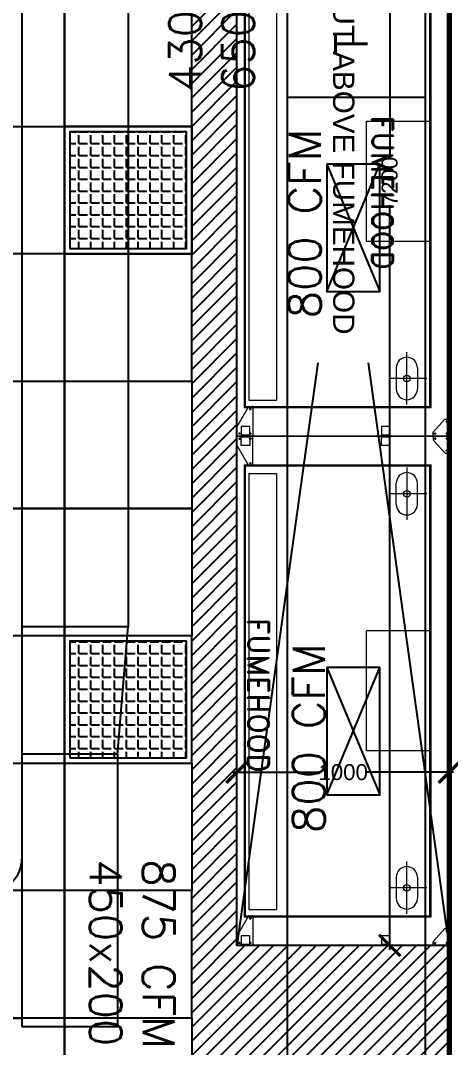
# Model space of a CAD drawing. Header units: millimetres. Extents: x -661525 to 498941, y 282148 to 1359693.
# Drawn here: x -247071 to -245046, y 666366 to 671204 of the extents above; entities that cross this region are included whole.
import ezdxf

# ---------------------------------------------------------------- set-up
doc = ezdxf.new("R2010")
doc.units = ezdxf.units.MM
doc.header["$LTSCALE"] = 2.5
doc.header["$PDMODE"] = 35
doc.header["$PDSIZE"] = 15
doc.layers.get('0').update_dxf_attribs({"linetype": 'CONTINUOUS'})
doc.layers.get('DEFPOINTS').update_dxf_attribs({"linetype": 'CONTINUOUS'})
for name, color, linetype in [('A-ANNO-TEXT', 7, 'CONTINUOUS'), ('A-WALL-PLAS', 8, 'CONTINUOUS'), ('CEILING', 11, 'CONTINUOUS'), ('v-ex. duct', 30, 'CONTINUOUS'), ('v-SA DUCT', 4, 'CONTINUOUS')]:
    doc.layers.add(name, color=color, linetype=linetype)
doc.layers.add('area', color=5, linetype='CONTINUOUS', plot=False)
doc.layers.add('lab furniture', color=34, linetype='CONTINUOUS', lineweight=18)
doc.styles.add('ARIAL', font='arial.ttf')
doc.styles.add('COMPLEX', font='complex.shx', dxfattribs={"width": 0.8})
doc.styles.add('ROMAND', font='ROMAND')
doc.styles.add('ROMANS', font='romans.shx', dxfattribs={"height": 125})
doc.dimstyles.new('TICK100', dxfattribs={"dimtxt": 250, "dimasz": 200, "dimexe": 150, "dimexo": 10, "dimgap": 50, "dimtad": 0, "dimdec": 0, "dimrnd": 5, "dimzin": 1, "dimdsep": 46, "dimtxsty": 'COMPLEX', "dimblk1": 'ARCHTICK', "dimblk2": 'ARCHTICK', "dimsah": 1, "dimcen": 0.09375, "dimdle": 150, "dimclrd": 11, "dimclre": 11, "dimclrt": 7, "dimadec": 0, "dimazin": 0, "dimtfac": 1, "dimtdec": 0, "dimtofl": 0, "dimtmove": 0, "dimatfit": 3, "dimldrblk": 'OPEN90', "dimfxl": 1, "dimtolj": 1, "dimtzin": 1, "dimarcsym": 0})

# ---------------------------------------------------------------- blocks, each defined once
blk = doc.blocks.new('_ARCHTICK')
at = {"color": 0, "linetype": 'ByBlock', "const_width": 0.15}
blk.add_lwpolyline([(-0.5, -0.5), (0.5, 0.5)], dxfattribs=at)
blk = doc.blocks.new('*D464')
at = {"layer": 'CEILING', "color": 8, "lineweight": -2}
for p, q in [((-246051.7, 667622.9), (-246051.7, 667682.5)), ((-245051.7, 667622.9), (-245051.7, 667682.5)), ((-246071.7, 667662.5), (-245659.9, 667662.5)), ((-245031.7, 667662.5), (-245443.5, 667662.5))]:
    blk.add_line(p, q, dxfattribs=at)
at = {"layer": 'DEFPOINTS', "color": 0}
for p in [(-246051.7, 667662.5), (-246051.7, 667622.9), (-245051.7, 667622.9)]:
    blk.add_point(p, dxfattribs=at)
at = {"layer": 'CEILING', "color": 8, "lineweight": -2, "xscale": 100, "yscale": 100, "zscale": 100, "rotation": 180}
blk.add_blockref('_ARCHTICK', (-246051.7, 667662.5), dxfattribs=at)
at = {"layer": 'CEILING', "color": 8, "lineweight": -2, "xscale": 100, "yscale": 100, "zscale": 100}
blk.add_blockref('_ARCHTICK', (-245051.7, 667662.5), dxfattribs=at)
at = {"layer": 'CEILING', "color": 1, "insert": (-245551.7, 667662.5), "char_height": 75, "attachment_point": 5, "style": 'ARIAL'}
blk.add_mtext('\\A1;1000', dxfattribs=at)
blk = doc.blocks.new('LIGHTS')
at = {"layer": 'CEILING', "transparency": 33554687}
h = blk.add_hatch(dxfattribs=at)
h.set_pattern_fill('ANGLE', color=40, scale=8)
h.set_pattern_definition([(0, (-357159.19, 594292.36), (0, 55.88), [40.64, -15.24]), (90, (-357159.19, 594292.36), (-55.88, 3e-15), [40.64, -15.24])])
h.paths.add_polyline_path([(-357709.2, 594292.4), (-357159.2, 594292.4), (-357159.2, 594842.4), (-357709.2, 594842.4)])
at = {"layer": 'CEILING', "color": 40}
for points in [[(-357734.2, 594267.4), (-357134.2, 594267.4), (-357134.2, 594867.4), (-357734.2, 594867.4)], [(-357709.2, 594292.4), (-357159.2, 594292.4), (-357159.2, 594842.4), (-357709.2, 594842.4)]]:
    blk.add_lwpolyline(points, close=True, dxfattribs=at)
blk = doc.blocks.new('*D494')
at = {"layer": 'CEILING', "color": 8, "lineweight": -2}
for p, q in [((-245332.4, 674066.3), (-245332.4, 670557.7)), ((-245308.2, 674046.3), (-245352.4, 674046.3)), ((-245332.4, 666826.3), (-245332.4, 670334.9)), ((-245332.4, 666846.3), (-245352.4, 666846.3))]:
    blk.add_line(p, q, dxfattribs=at)
at = {"layer": 'DEFPOINTS', "color": 0}
for p in [(-245308.2, 674046.3), (-245332.4, 666846.3), (-245332.4, 666846.3)]:
    blk.add_point(p, dxfattribs=at)
at = {"layer": 'CEILING', "color": 8, "lineweight": -2, "xscale": 100, "yscale": 100, "zscale": 100}
for p, rotation in [((-245332.4, 674046.3), 90), ((-245332.4, 666846.3), 270)]:
    blk.add_blockref('_ARCHTICK', p, dxfattribs=dict(at, rotation=rotation))
at = {"layer": 'CEILING', "color": 1, "insert": (-245332.4, 670446.3), "char_height": 75, "attachment_point": 5, "rotation": 90, "style": 'ARIAL'}
blk.add_mtext('\\A1;7200', dxfattribs=at)
blk = doc.blocks.new('1800')
at = {"layer": 'lab furniture', "color": 8}
for p, q in [((38363591.5, 110668.3), (38363591.5, 110658.1)), ((38365967.5, 110668.3), (38365967.5, 110658.1)), ((38363586.4, 110663.2), (38363596.5, 110663.2)), ((38363591.5, 110617.3), (38363591.5, 110607.1)), ((38363707.5, 110617.3), (38363707.5, 110607.1)), ((38365972.5, 110663.2), (38365962.4, 110663.2)), ((38365967.5, 110617.3), (38365967.5, 110607.1)), ((38363586.4, 110612.2), (38363596.5, 110612.2)), ((38363702.4, 110612.2), (38363712.5, 110612.2)), ((38365972.5, 110612.2), (38365962.4, 110612.2)), ((38363579.5, 110125.2), (38363579.5, 109675.2)), ((38364497, 109765.3), (38364497, 110065.2)), ((38364497, 110065.2), (38365062, 110065.2)), ((38365062, 109765.3), (38365062, 110065.2)), ((38363579.5, 109677.5), (38363579.5, 109748.2)), ((38363591.1, 109747.4), (38363591.1, 109737.2)), ((38365062, 109765.3), (38364497, 109765.3)), ((38365967.9, 109747.4), (38365967.9, 109737.2)), ((38365979.5, 109677.5), (38365979.5, 109748.2)), ((38365979.5, 109677.5), (38365979.5, 109748.2)), ((38363586.1, 109742.3), (38363596.2, 109742.3)), ((38365972.9, 109742.3), (38365962.7, 109742.3)), ((38363657.2, 109675.2), (38363581.7, 109675.2)), ((38363586.1, 109686.8), (38363596.2, 109686.8)), ((38363591.1, 109691.9), (38363591.1, 109681.7)), ((38363642.9, 109686.8), (38363653, 109686.8)), ((38363647.9, 109691.9), (38363647.9, 109681.7)), ((38365901.7, 109675.2), (38365977.2, 109675.2)), ((38365916.1, 109686.8), (38365905.9, 109686.8)), ((38365911, 109691.9), (38365911, 109681.7)), ((38365972.9, 109686.8), (38365962.7, 109686.8)), ((38365967.9, 109691.9), (38365967.9, 109681.7))]:
    blk.add_line(p, q, dxfattribs=at)
at = {"layer": 'lab furniture', "color": 8, "ltscale": 40}
for p, q in [((38363625.4, 110674.7), (38363717.5, 110621.4)), ((38363719.5, 110617.9), (38363719.5, 110604.2)), ((38363715.5, 110600.2), (38363583.5, 110600.2)), ((38363581.7, 109750.4), (38363598.5, 109750.4)), ((38363599.9, 109749.9), (38363658.8, 109695.9)), ((38365959, 109749.9), (38365900.1, 109695.9)), ((38365977.2, 109750.4), (38365960.5, 109750.4)), ((38363659.5, 109694.3), (38363659.5, 109677.5)), ((38365899.5, 109694.3), (38365899.5, 109677.5))]:
    blk.add_line(p, q, dxfattribs=at)
at = {"layer": 'lab furniture', "color": 8, "ltscale": 300}
for p, q in [((38365933.5, 110674.7), (38365841.5, 110621.4)), ((38365844.5, 110641.2), (38363714.5, 110641.2)), ((38363714.5, 110641.2), (38363714.5, 109761.2)), ((38365839.5, 110636.2), (38363719.5, 110636.2)), ((38363719.5, 110636.2), (38363719.5, 109766.2)), ((38365803.9, 110618.7), (38363748.9, 110618.7)), ((38365803.9, 110618.7), (38365803.9, 110488.7)), ((38365839.5, 110636.2), (38365839.5, 109766.2)), ((38365839.5, 110617.9), (38365839.5, 110604.2)), ((38365844.5, 110641.2), (38365844.5, 109761.2)), ((38365851.5, 110617.3), (38365851.5, 110607.1)), ((38365843.5, 110600.2), (38365975.5, 110600.2)), ((38365856.5, 110612.2), (38365846.4, 110612.2)), ((38365803.9, 110488.7), (38363748.9, 110488.7)), ((38363714.5, 109761.2), (38365844.5, 109761.2)), ((38363719.5, 109766.2), (38365839.5, 109766.2))]:
    blk.add_line(p, q, dxfattribs=at)
at = {"layer": 'lab furniture', "color": 8, "ltscale": 20}
for p, q in [((38363624.5, 110655.2), (38363584.5, 110655.2)), ((38363624.5, 110655.2), (38363584.5, 110655.2)), ((38363584.5, 110615.2), (38363584.5, 110655.2)), ((38363624.5, 110615.2), (38363624.5, 110655.2)), ((38365934.5, 110655.2), (38365974.5, 110655.2)), ((38365934.5, 110615.2), (38365934.5, 110655.2)), ((38365974.5, 110615.2), (38365974.5, 110655.2)), ((38363584.5, 110615.2), (38363624.5, 110615.2)), ((38365974.5, 110615.2), (38365934.5, 110615.2)), ((38363624.5, 109995.2), (38363584.5, 109995.2)), ((38363584.5, 109955.2), (38363584.5, 109995.2)), ((38363624.5, 109955.2), (38363624.5, 109995.2)), ((38365934.5, 109995.2), (38365974.5, 109995.2)), ((38365934.5, 109955.2), (38365934.5, 109995.2)), ((38365974.5, 109955.2), (38365974.5, 109995.2)), ((38363584.5, 109955.2), (38363624.5, 109955.2)), ((38365974.5, 109955.2), (38365934.5, 109955.2))]:
    blk.add_line(p, q, dxfattribs=at)
at = {"layer": 'lab furniture', "color": 8, "ltscale": 85}
for p, q in [((38363748.9, 110618.7), (38363748.9, 110488.7)), ((38363901.2, 109925.2), (38363801.2, 109925.2)), ((38365657.8, 109925.2), (38365757.8, 109925.2)), ((38363901.2, 109825.2), (38363801.2, 109825.2)), ((38365657.8, 109825.2), (38365757.8, 109825.2))]:
    blk.add_line(p, q, dxfattribs=at)
at = {"layer": 'lab furniture', "color": 8, "ltscale": 30}
for p, q in [((38363850.9, 109781.2), (38363851.2, 109959.7)), ((38365708, 109781.2), (38365707.8, 109959.7)), ((38363727.9, 109875.2), (38363974.4, 109875.2)), ((38365831, 109875.2), (38365584.5, 109875.2))]:
    blk.add_line(p, q, dxfattribs=at)
at = {"layer": 'lab furniture', "color": 8}
blk.add_lwpolyline([(38363579.5, 110675.2), (38363579.5, 109675.2), (38365979.5, 109675.2), (38365979.5, 110675.2)], close=True, dxfattribs=at)
at = {"layer": 'lab furniture', "color": 8, "ltscale": 40}
for centre in [(38363591.5, 110663.2), (38365967.5, 110663.2), (38363591.5, 110612.2), (38363707.5, 110612.2), (38365967.5, 110612.2), (38363591.1, 109742.3), (38365967.8, 109742.3), (38363591.1, 109686.8), (38363647.9, 109686.8), (38365911, 109686.8), (38365967.8, 109686.8)]:
    blk.add_circle(centre, 2.5, dxfattribs=at)
at = {"layer": 'lab furniture', "color": 8, "ltscale": 300}
blk.add_circle((38365851.5, 110612.2), 2.5, dxfattribs=at)
at = {"layer": 'lab furniture', "color": 8, "ltscale": 85}
for centre in [(38363851.2, 109875.2), (38365707.8, 109875.2)]:
    blk.add_circle(centre, 15, dxfattribs=at)
at = {"layer": 'lab furniture', "color": 8, "ltscale": 40}
for centre, radius, start, end in [((38363623.4, 110671.2), 4, 59.9314, 90), ((38363715.5, 110617.9), 4, 0, 59.9314), ((38363715.5, 110604.2), 4, 270, 0), ((38365975.5, 110604.2), 4, 270, 0), ((38363581.7, 109748.2), 2.27, 90, 180), ((38363598.5, 109748.2), 2.27, 47.5029, 90), ((38365960.5, 109748.2), 2.27, 90, 132.4971), ((38365977.2, 109748.2), 2.27, 0, 90), ((38365981.7, 109748.2), 2.27, 90, 180), ((38363657.2, 109677.5), 2.27, 270, 0), ((38363657.2, 109694.3), 2.27, 0, 47.5029), ((38365901.7, 109694.3), 2.27, 132.4971, 180), ((38365901.7, 109677.5), 2.27, 180, 270)]:
    blk.add_arc(centre, radius, start, end, dxfattribs=at)
at = {"layer": 'lab furniture', "color": 8}
for centre, start, end in [((38365935.5, 110671.2), 90, 120.0686), ((38363583.5, 110604.2), 180, 270)]:
    blk.add_arc(centre, 4, start, end, dxfattribs=at)
at = {"layer": 'lab furniture', "color": 8, "ltscale": 300}
for centre, start, end in [((38365843.5, 110617.9), 120.0686, 180), ((38365843.5, 110604.2), 180, 270)]:
    blk.add_arc(centre, 4, start, end, dxfattribs=at)
at = {"layer": 'lab furniture', "color": 8, "ltscale": 85}
for centre, start, end in [((38363801.2, 109875.2), 90, 270), ((38363901.2, 109875.2), 270, 90), ((38365657.8, 109875.2), 90, 270), ((38365757.8, 109875.2), 270, 90)]:
    blk.add_arc(centre, 50, start, end, dxfattribs=at)

msp = doc.modelspace()

# ---------------------------------------------------------------- hatches: boundary and pattern name
at = {"layer": 'CEILING', "transparency": 33554607}
h = msp.add_hatch(dxfattribs=at)
h.set_pattern_fill('ANSI31', color=254, scale=15)
h.set_pattern_definition([(45, (-248964.734, 666321.267), (-33.67596, 33.67596), [])])
h.paths.add_polyline_path([(-249051.7, 664695.7), (-249587.6, 664649.2), (-249051.7, 664649.2)], flags=17)
h.paths.add_polyline_path([(-249898, 664622.3, -0.068239), (-249901.7, 664649.2), (-252027.7, 664649.2, -0.414214), (-252127.7, 664549.2), (-252127.7, 664429)])
h.paths.add_polyline_path([(-249801.7, 665305.7), (-249864.7, 665305.7), (-250464.7, 665305.7), (-251064.7, 665305.7), (-251664.7, 665305.7), (-251664.7, 665905.7), (-251664.7, 666321.3), (-252027.7, 666321.3, -0.414214), (-252127.7, 666221.3), (-252127.7, 664749.2, -0.414214), (-252027.7, 664649.2), (-249901.7, 664649.2, -0.414214), (-249801.7, 664749.2)])
h.paths.add_polyline_path([(-251565.8, 664870.3), (-251565.8, 665206.8), (-250001.5, 665206.8), (-250001.5, 664870.3)], flags=16)
h.paths.add_polyline_path([(-252514.7, 666321.3), (-252877.7, 666321.3), (-252877.7, 664649.2), (-252514.7, 664649.2)])
h.paths.add_polyline_path([(-252514.7, 666771.3), (-252877.7, 666771.3), (-252877.7, 666321.3), (-252514.7, 666321.3)])
h.paths.add_polyline_path([(-252127.7, 666771.3), (-252514.7, 666771.3), (-252514.7, 666321.3), (-252227.7, 666321.3, -0.414214), (-252127.7, 666421.3)], flags=17)
h.paths.add_polyline_path([(-249051.7, 664244), (-249801.7, 664179), (-249801.7, 664103.6), (-249051.7, 664162.1), (-249051.7, 664183.8)])
h.paths.add_polyline_path([(-249051.7, 664649.2), (-249587.6, 664649.2), (-249702.2, 664639.3, -0.385338), (-249801.7, 664549.2), (-249801.7, 664179), (-249051.7, 664244)])
h.paths.add_polyline_path([(-248964.7, 665305.7), (-249264.7, 665305.7), (-249801.7, 665305.7), (-249801.7, 664749.2, -0.414214), (-249701.7, 664649.2), (-249587.6, 664649.2), (-249051.7, 664695.7), (-249051.7, 664809.9), (-248964.7, 664809.9)])
h.paths.add_polyline_path([(-248514.7, 665305.7), (-248664.7, 665305.7), (-248964.7, 665305.7), (-248964.7, 664809.9), (-248514.7, 664809.9)])
h.paths.add_polyline_path([(-249801.7, 664549.2, -0.336464), (-249898, 664622.3), (-252127.7, 664429), (-252127.7, 663977.3), (-249801.7, 664179)])
h.paths.add_polyline_path([(-250335.5, 664062), (-250335.5, 664061.9), (-249801.7, 664103.6), (-249801.7, 664179), (-252127.7, 663977.3), (-252127.7, 663899.2), (-252114.2, 663900.4)])
h.paths.add_polyline_path([(-252127.7, 664429), (-252427.7, 664403), (-252427.7, 663951.3), (-252127.7, 663977.3)])
h.paths.add_polyline_path([(-252127.7, 663977.3), (-252427.7, 663951.3), (-252427.7, 663873), (-252127.7, 663899.2)])
h.paths.add_polyline_path([(-252227.7, 664649.2), (-252514.7, 664649.2), (-252514.7, 664462.1), (-252427.7, 664462.1), (-252427.7, 664403), (-252127.7, 664429), (-252127.7, 664549.2, -0.414214)])
h.paths.add_polyline_path([(-252127.7, 666221.3, -0.414214), (-252227.7, 666321.3), (-252514.7, 666321.3), (-252514.7, 664649.2), (-252227.7, 664649.2, -0.414214), (-252127.7, 664749.2)])
h.paths.add_polyline_path([(-252514.7, 664649.2), (-252877.7, 664649.2), (-252877.7, 664462.1), (-252514.7, 664462.1)])
h.paths.add_polyline_path([(-245051.7, 665042.4), (-245395, 665012.7), (-245445.7, 664970.2, -0.176218), (-245428.2, 664921.9, -1), (-245578.4, 664921.9, -0.221805), (-245551.5, 664979.5), (-245566.9, 664997.8), (-247686.4, 664791.7, -0.439775), (-247577.7, 664692, -1), (-247777.7, 664692, -0.389106), (-247686.4, 664791.7), (-248427.7, 664749.4), (-248427.7, 664298.1), (-245051.7, 664590.8)])
h.paths.add_polyline_path([(-247677.7, 664363.1), (-248427.7, 664298.1), (-248427.7, 664216), (-247723.7, 664277.9), (-247677.7, 664281.9)])
h.paths.add_polyline_path([(-245942.9, 664432.2), (-245942.8, 664431), (-245051.7, 664507.4), (-245051.7, 664590.8), (-247677.7, 664363.1), (-247677.7, 664281.9)])
h.paths.add_polyline_path([(-247677.7, 665305.7), (-248064.7, 665305.7), (-248514.7, 665305.7), (-248514.7, 664809.9), (-248427.7, 664809.9), (-248427.7, 664749.8), (-247677.7, 664814.8)])
h.paths.add_polyline_path([(-245051.7, 666846.3), (-246051.7, 666846.3), (-246051.7, 674046.3), (-245658.2, 674046.3), (-245658.2, 674934.2, -0.414214), (-245758.2, 675034.2), (-246264.7, 675034.2), (-246264.7, 674905.7), (-246264.7, 674305.7), (-246264.7, 673705.7), (-246264.7, 673105.7), (-246264.7, 672505.7), (-246264.7, 671905.7), (-246264.7, 671305.7), (-246264.7, 670705.7), (-246264.7, 670105.7), (-246264.7, 669505.7), (-246264.7, 668905.7), (-246264.7, 668305.7), (-246264.7, 667705.7), (-246264.7, 667105.7), (-246264.7, 666505.7), (-246264.7, 665905.7), (-246264.7, 665305.7), (-246864.7, 665305.7), (-247464.7, 665305.7), (-247677.7, 665305.7), (-247677.7, 664814.8), (-245051.7, 665042.4)])
h.paths.add_polyline_path([(-245251.7, 665846.9, -1), (-245401.7, 665846.9, -1)], flags=16)
h.paths.add_polyline_path([(-245658.2, 676022.2), (-248427.7, 676022.2), (-248427.7, 675921.2), (-245658.2, 675921.2)])
h.paths.add_polyline_path([(-245090.7, 676022.2), (-245658.2, 676022.2), (-245658.2, 675921.2), (-245039.7, 675921.2), (-245039.7, 676022.2), (-245064.7, 676022.2)])
h.paths.add_polyline_path([(-245051.7, 675771.2), (-245048.7, 675921.2), (-245658.2, 675921.2), (-245658.2, 675134.2, -0.414214), (-245558.2, 675034.2), (-245051.7, 675034.2)])
h.paths.add_polyline_path([(-245051.7, 675034.2), (-245558.2, 675034.2, -0.414214), (-245658.2, 674934.2), (-245658.2, 674046.3), (-245051.7, 674046.3)])
h.paths.add_polyline_path([(-252514.7, 675560.2), (-252877.7, 675560.2), (-252877.7, 673971.3), (-252514.7, 673971.3)])
h.paths.add_polyline_path([(-248514.7, 675760.2), (-248964.7, 675760.2), (-248964.7, 675505.7), (-248664.7, 675505.7), (-248514.7, 675505.7)])
h.paths.add_polyline_path([(-245658.2, 675921.2), (-248427.7, 675921.2), (-248427.7, 675760.2), (-248514.7, 675760.2), (-248514.7, 675505.7), (-248064.7, 675505.7), (-247464.7, 675505.7), (-246864.7, 675505.7), (-246264.7, 675505.7), (-246264.7, 675034.2), (-245758.2, 675034.2, -0.414214), (-245658.2, 675134.2)])
h.paths.add_polyline_path([(-251664.7, 674905.7), (-251664.7, 675505.7), (-251064.7, 675505.7), (-250464.7, 675505.7), (-249864.7, 675505.7), (-249264.7, 675505.7), (-248964.7, 675505.7), (-248964.7, 675760.2), (-249051.7, 675760.2), (-249051.7, 675921.2), (-251827.7, 675921.2), (-251827.7, 675910.2), (-252427.7, 675910.2), (-252427.7, 675560.2), (-252514.7, 675560.2), (-252514.7, 673971.3), (-251877.7, 673971.3), (-251877.7, 666771.3), (-252127.7, 666771.3), (-252127.7, 666421.3, -0.414214), (-252027.7, 666321.3), (-251664.7, 666321.3), (-251664.7, 666505.7), (-251664.7, 667105.7), (-251664.7, 667705.7), (-251664.7, 668305.7), (-251664.7, 668905.7), (-251664.7, 669505.7), (-251664.7, 670105.7), (-251664.7, 670705.7), (-251664.7, 671305.7), (-251664.7, 671905.7), (-251664.7, 672505.7), (-251664.7, 673105.7), (-251664.7, 673705.7), (-251664.7, 674305.7)])
h.paths.add_polyline_path([(-251369.1, 675550.9), (-251369.1, 675887.4), (-249804.9, 675887.4), (-249804.9, 675550.9)], flags=16)
h.paths.add_polyline_path([(-248373.1, 675527.3), (-248373.1, 675739.6), (-248527.6, 675739.6), (-248527.6, 675527.3)], flags=9)
h.paths.add_polyline_path([(-245766.8, 674472.7), (-245548.8, 674472.7), (-245548.8, 674627.3), (-245766.8, 674627.3)], flags=24)
h.paths.add_polyline_path([(-248372.5, 665004.2), (-248372.5, 665111.6), (-248527, 665111.6), (-248527, 665004.2)], flags=9)
h.paths.add_polyline_path([(-248158.9, 664761.2), (-247946.6, 664761.2), (-247946.6, 664915.8), (-248158.9, 664915.8)], flags=24)
h.paths.add_polyline_path([(-252608.9, 664761.2), (-252396.6, 664761.2), (-252396.6, 664915.8), (-252608.9, 664915.8)], flags=25)
h.paths.add_polyline_path([(-251794.7, 665431.7), (-251794.7, 665539), (-251949.2, 665539), (-251949.2, 665431.7)], flags=24)
h.paths.add_polyline_path([(-251018.3, 664760.6), (-250910.9, 664760.6), (-250910.9, 664915.2), (-251018.3, 664915.2)], flags=24)
h.paths.add_polyline_path([(-251522.5, 664854.9), (-250018.8, 664854.9), (-250018.8, 665260.5), (-251522.5, 665260.5)], flags=24)
h.paths.add_polyline_path([(-252608.9, 664761.2), (-252396.6, 664761.2), (-252396.6, 664915.8), (-252608.9, 664915.8)], flags=24)

# ---------------------------------------------------------------- linework, layer by layer
at = {"layer": 'A-WALL-PLAS'}
msp.add_lwpolyline([(-245051.7, 676022.2), (-245051.7, 664507.4), (-245954.8, 664430)], dxfattribs=at)
at = {"layer": 'area', "const_width": 25}
msp.add_lwpolyline([(-252427.7, 664462.1), (-252427.7, 663873), (-249051.7, 664162.1), (-249051.7, 664809.9), (-248427.7, 664809.9), (-248427.7, 664216), (-245051.7, 664507.4), (-245051.7, 676022.2), (-248427.7, 676022.2), (-248427.7, 675760.2), (-249051.7, 675760.2), (-249052.2, 676022.2), (-251827.7, 676022.2), (-251827.7, 675910.2), (-252427.7, 675910.2), (-252427.7, 675560.2), (-252877.7, 675560.2), (-252877.7, 664462.1), (-252427.7, 664462.1)], dxfattribs=at)
at = {"layer": 'CEILING', "color": 8}
for p, q in [((-245670.4, 669591.7), (-246051.7, 666846.3)), ((-245051.7, 666846.3), (-245433, 669591.7))]:
    msp.add_line(p, q, dxfattribs=at)
at = {"layer": 'CEILING'}
for points in [[(-246051.7, 674046.3), (-245051.7, 674046.3), (-245051.7, 666846.3), (-246051.7, 666846.3)], [(-246864.7, 671305.7), (-247464.7, 671305.7), (-247464.7, 670705.7), (-246864.7, 670705.7)], [(-246264.7, 671305.7), (-246864.7, 671305.7), (-246864.7, 670705.7), (-246264.7, 670705.7)], [(-246864.7, 670105.7), (-247464.7, 670105.7), (-247464.7, 670705.7), (-246864.7, 670705.7)], [(-246264.7, 670105.7), (-246864.7, 670105.7), (-246864.7, 670705.7), (-246264.7, 670705.7)], [(-246864.7, 670105.7), (-247464.7, 670105.7), (-247464.7, 669505.7), (-246864.7, 669505.7)], [(-246264.7, 670105.7), (-246864.7, 670105.7), (-246864.7, 669505.7), (-246264.7, 669505.7)], [(-246864.7, 668905.7), (-247464.7, 668905.7), (-247464.7, 669505.7), (-246864.7, 669505.7)], [(-246264.7, 668905.7), (-246864.7, 668905.7), (-246864.7, 669505.7), (-246264.7, 669505.7)], [(-246864.7, 668305.7), (-247464.7, 668305.7), (-247464.7, 668905.7), (-246864.7, 668905.7)], [(-246264.7, 668305.7), (-246864.7, 668305.7), (-246864.7, 668905.7), (-246264.7, 668905.7)], [(-246864.7, 668305.7), (-247464.7, 668305.7), (-247464.7, 667705.7), (-246864.7, 667705.7)], [(-246264.7, 668305.7), (-246864.7, 668305.7), (-246864.7, 667705.7), (-246264.7, 667705.7)], [(-246864.7, 667105.7), (-247464.7, 667105.7), (-247464.7, 667705.7), (-246864.7, 667705.7)], [(-246264.7, 667105.7), (-246864.7, 667105.7), (-246864.7, 667705.7), (-246264.7, 667705.7)], [(-246864.7, 667105.7), (-247464.7, 667105.7), (-247464.7, 666505.7), (-246864.7, 666505.7)], [(-246264.7, 667105.7), (-246864.7, 667105.7), (-246864.7, 666505.7), (-246264.7, 666505.7)], [(-246864.7, 665905.7), (-247464.7, 665905.7), (-247464.7, 666505.7), (-246864.7, 666505.7)], [(-246264.7, 665905.7), (-246864.7, 665905.7), (-246864.7, 666505.7), (-246264.7, 666505.7)]]:
    msp.add_lwpolyline(points, close=True, dxfattribs=at)
at = {"layer": 'v-ex. duct'}
for p, q in [((-245814.7, 671949.2), (-245814.7, 665767.2)), ((-245164.7, 671949.2), (-245164.7, 665767.2)), ((-245164.7, 670842), (-245814.7, 670842)), ((-245628, 669927.4), (-245378.1, 670527.5)), ((-245628, 670527.5), (-245378.1, 669927.4)), ((-245628, 667556.2), (-245378.1, 668156.3)), ((-245628, 668156.3), (-245378.1, 667556.2))]:
    msp.add_line(p, q, dxfattribs=at)
for points in [[(-245628, 670527.5), (-245628, 669927.4), (-245378.1, 669927.4), (-245378.1, 670527.5)], [(-245628, 668156.3), (-245628, 667556.2), (-245378.1, 667556.2), (-245378.1, 668156.3)]]:
    msp.add_lwpolyline(points, close=True, dxfattribs=at)
at = {"layer": 'v-SA DUCT'}
for p, q in [((-246564.7, 674656.2), (-246564.7, 668348.3)), ((-247064.7, 673956.2), (-247064.7, 666464.9)), ((-248132.2, 668904.2), (-247064.7, 668905.7)), ((-246564.7, 668348.3), (-247064.7, 668348.3)), ((-246614.7, 667748.3), (-246564.7, 668348.3)), ((-246614.7, 667748.3), (-247064.7, 667748.3)), ((-246614.7, 667748.3), (-246614.7, 666464.9)), ((-248132.2, 666504.4), (-247064.7, 666504.4)), ((-247064.7, 666464.9), (-246614.7, 666464.9))]:
    msp.add_line(p, q, dxfattribs=at)
msp.add_arc((-247214.7, 667254.4), 150, 270, 0, dxfattribs=at)

# ---------------------------------------------------------------- block references
at = {"layer": 'CEILING'}
for p in [(110869.5, 75838.3), (110869.5, 73438.3)]:
    msp.add_blockref('LIGHTS', p, dxfattribs=at)
at = {"layer": 'lab furniture', "rotation": 90.00000000000001}
for p in [(-135376.5, -37694333.2), (-135376.5, -37696733.2)]:
    msp.add_blockref('1800', p, dxfattribs=at)

# ---------------------------------------------------------------- texts
at = {"layer": 'A-ANNO-TEXT', "color": 0, "ltscale": 0.5, "char_height": 100, "width": 2623.643, "attachment_point": 6, "rotation": 270, "style": 'ROMAND'}
for insert in [(-245365.8, 669081.4), (-245950.5, 666712.6)]:
    msp.add_mtext('\\A1;\\pxqc;{\\C6;FUMEHOOD}', dxfattribs=dict(at, insert=insert))
at = {"layer": 'CEILING', "color": 0, "ltscale": 0.5, "insert": (-245549.6, 669391.1), "char_height": 100, "width": 2623.643, "attachment_point": 6, "rotation": 270, "style": 'ROMAND'}
msp.add_mtext('\\A1;\\pxqc;{\\f@Arial Unicode MS|b0|i0|c0|p34;\\C8;CUTOUT ABOVE FUMEHOOD}', dxfattribs=at)
at = {"layer": 'v-ex. duct', "char_height": 150, "attachment_point": 1, "rotation": 90, "style": 'ROMANS'}
for s, insert, width in [('{4300 CFM\\P650 x 400}', (-246371.1, 670868), 3657.796), ('{T}', (-245587, 671042.9), 270.727), ('{800 CFM}', (-245806.9, 669801.9), 3657.796), ('{800 CFM}', (-245788.3, 667376.6), 3657.796)]:
    msp.add_mtext(s, dxfattribs=dict(at, insert=insert, width=width))
at = {"layer": 'v-SA DUCT', "insert": (-246345.4, 667252.2), "char_height": 150, "attachment_point": 1, "rotation": 270, "style": 'ROMANS'}
msp.add_mtext('{875 CFM\\P450x200}', dxfattribs=at)

# ---------------------------------------------------------------- dimensions: what is measured, and where the dimension line sits
at = {"layer": 'CEILING'}
dim = msp.add_linear_dim(base=(-245332.4, 666846.3), p1=(-245308.2, 674046.3), p2=(-245332.4, 666846.3), angle=90, dimstyle='TICK100', override={"dimtxt": 75, "dimasz": 100, "dimexe": 20, "dimexo": 0, "dimgap": 0, "dimrnd": 0, "dimtxsty": 'ARIAL', "dimdle": 20, "dimclrd": 8, "dimclre": 8, "dimclrt": 1}, dxfattribs=at)
dim.commit()
dim.dimension.update_dxf_attribs({"geometry": '*D494', "text_midpoint": (-245332.4, 670446.3)})
dim = msp.add_linear_dim(base=(-246051.7, 667662.5), p1=(-245051.7, 667622.9), p2=(-246051.7, 667622.9), dimstyle='TICK100', override={"dimtxt": 75, "dimasz": 100, "dimexe": 20, "dimexo": 0, "dimgap": 0, "dimrnd": 0, "dimtxsty": 'ARIAL', "dimdle": 20, "dimclrd": 8, "dimclre": 8, "dimclrt": 1}, dxfattribs=at)
dim.commit()
dim.dimension.update_dxf_attribs({"geometry": '*D464', "text_midpoint": (-245551.7, 667662.5)})

doc.saveas('drawing.dxf')
